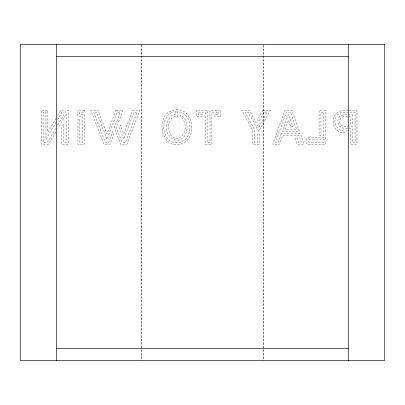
<?xml version="1.0" encoding="UTF-8"?>
<svg xmlns="http://www.w3.org/2000/svg" width="405" height="405" viewBox="0 0 405 405"><rect width="100%" height="100%" fill="white"/><g stroke="black" fill="none" stroke-linecap="round" stroke-linejoin="round"><path stroke-width="0.3" stroke-dasharray="2.02 1.52" d="M56.158 118.336L47.856 132.45L47.856 110.195L41.183 110.195L41.183 144.21L48.559 144.21L56.194 131.26M57.758 115.622L60.947 110.195L63.175 110.195L57.753 119.409M56.158 122.123L45.947 139.467L45.947 112.099L43.087 112.099L43.087 142.307L47.471 142.307L56.133 127.61M57.733 124.892L66.395 110.195L68.278 110.195L68.278 144.21L61.606 144.21L61.606 127.59L63.514 124.34L63.514 142.307L66.374 142.307L66.374 113.987L57.783 128.557M348.295 110.195C341.177 108.991 332.611 113.228 333.123 121.348C332.601 129.058 340.316 134.085 347.429 132.769M348.918 110.195L356.962 110.195L356.962 144.215L350.29 144.215L350.29 128.274C345.288 129.109 337.355 128.167 337.892 121.348C337.562 113.699 347.039 114.139 352.198 114.691L352.198 123.773L350.29 123.773L350.29 116.599L344.564 116.599L342.529 116.918L341.03 117.84C339.461 119.794 339.38 122.847 340.868 124.877C343.901 127.651 348.553 125.803 352.198 126.365L352.198 142.307L355.053 142.307L355.053 112.104L345.202 112.104L342.134 112.387L339.744 113.157A7.705 7.705 0 0 0 335.831 117.197C332.308 124.74 339.436 132.901 347.429 130.861M263.858 45.183L263.858 360.45M263.25 45.183L263.25 360.45M141.75 45.183L141.75 360.45M141.143 45.183L141.143 360.45M166.84 124.942C164.293 134.121 174.793 145.289 183.181 137.72C188.958 131.529 188.517 119.323 180.701 115L180.701 117.156C189.079 122.705 185.11 142.985 173.031 137.209C165.736 132.05 167.371 115.648 177.835 116.179L177.835 111.638C193.038 112.838 194.172 138.596 180.028 142.418C162.268 146.716 157.894 117.263 173.067 112.16L173.067 110.185C153.333 115.921 161.858 152.847 183.247 143.284C197.448 136.105 193.423 108.494 175.932 109.755L175.932 114.251C170.566 114.696 167.331 120.012 166.84 124.942M281.379 133.832L278.311 142.307L275.405 142.307L286.396 112.099L290.395 112.099L296.662 129.337L285.034 129.337L288.395 120.093L290.825 126.745L292.845 126.745L288.395 114.509L282.31 131.245L299.386 131.245L291.732 110.195L285.059 110.195L272.681 144.21L279.652 144.21L282.72 135.741L299.001 135.741L301.386 142.307L298.5 142.307L297.047 138.333L295.027 138.333L297.164 144.21L304.109 144.21L300.343 133.832L281.379 133.832M115.997 110.195L106.96 133.928L97.919 110.195L90.857 110.195L103.847 144.21L110.069 144.21L113.886 134.247L112.863 131.564L108.753 142.307L105.163 142.307L93.631 112.099L96.603 112.099L106.96 139.29L117.313 112.099L120.29 112.099L114.342 127.702L120.629 144.21L126.851 144.21L139.841 110.195L132.779 110.195L123.743 133.928L120.361 125.023L119.338 127.702L123.743 139.29L134.095 112.099L137.072 112.099L125.535 142.307L121.951 142.307L116.382 127.702L123.059 110.195L115.997 110.195M262.855 110.195L257.656 119.733L258.744 121.708L263.989 112.099L267.173 112.099L258.724 127.479L249.277 110.195L241.739 110.195L252.73 130.294L252.73 144.21L259.402 144.21L259.402 134.04L257.499 134.04L257.499 142.307L254.639 142.307L254.639 129.792L244.964 112.099L248.143 112.099L258.724 131.453L270.393 110.195L262.855 110.195M84.625 110.195L77.952 110.195L77.952 116.599L82.716 116.599L82.716 142.307L79.861 142.307L79.861 119.191L77.952 119.191L77.952 144.21L84.625 144.21L84.625 114.691L79.861 114.691L79.861 112.104L84.625 112.104L84.625 110.195M207.132 110.195L196.359 110.195L196.359 116.599L202.358 116.599L202.358 114.691L198.263 114.691L198.263 112.104L205.229 112.104L205.229 144.21L211.901 144.21L211.901 112.104L218.867 112.104L218.867 114.691L214.761 114.691L214.761 116.599L220.771 116.599L220.771 110.195L209.993 110.195L209.993 142.307L207.132 142.307L207.132 110.195M325.736 110.195L319.064 110.195L319.064 135.219L320.973 135.219L320.973 112.099L323.828 112.099L323.828 137.806L306.934 137.806L306.934 144.21L325.736 144.21L325.736 142.302L308.838 142.302L308.838 139.715L325.736 139.715L325.736 110.195"/><path stroke-width="0.61" d="M56.7 56.7L348.3 56.7M56.7 348.3L348.3 348.3M348.3 44.55L348.3 360.45M56.7 44.55L56.7 360.45M384.75 44.55L20.25 44.55L20.25 360.45L384.75 360.45L384.75 44.55"/></g></svg>
